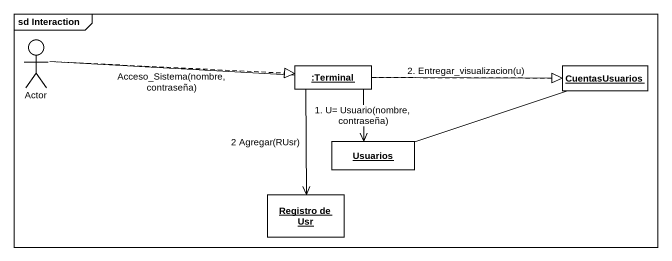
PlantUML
@startuml
mainframe sd Interaction
allowmixing
hide circle
hide empty members
actor "Actor" as Actor_
object ":Terminal" as Terminal
object CuentasUsuarios
object Usuarios
object "Registro de Usr" as Registro_de_Usr
Actor_ -right- Terminal : Acceso_Sistema(nombre, contraseña)
Actor_ .right.|> Terminal
Terminal -right- CuentasUsuarios : 2. Entregar_visualizacion(u)
Terminal .right.|> CuentasUsuarios
Terminal --> Usuarios : 1. U= Usuario(nombre, contraseña)
Terminal --> Registro_de_Usr : 2 Agregar(RUsr)
CuentasUsuarios -left- Usuarios
@enduml
